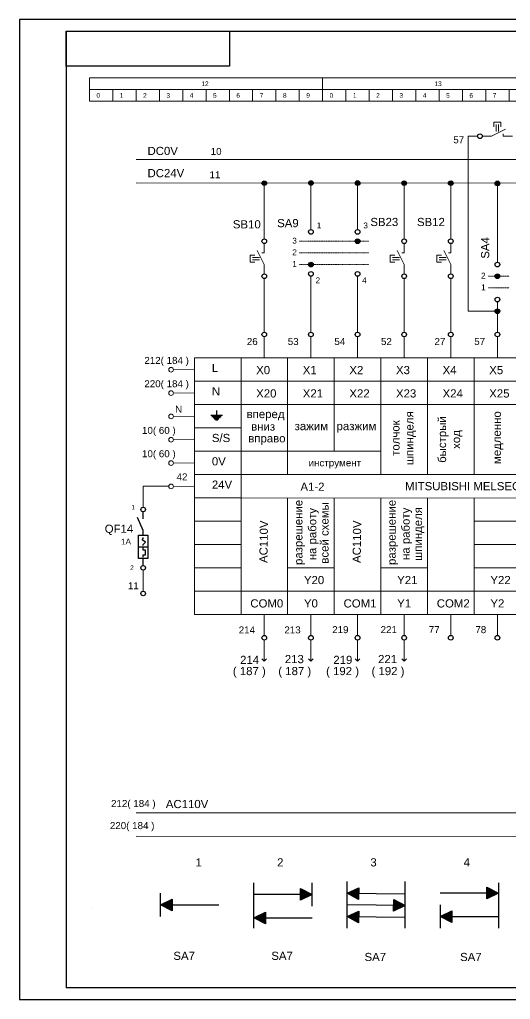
# Model space of a CAD drawing. Header units: millimetres. Extents: x 1900 to 5196, y 1354 to 2616.
# Drawn here: x 3250 to 3460.6, y 1880 to 2300 of the extents above; entities that cross this region are included whole.
import ezdxf

# ---------------------------------------------------------------- set-up
doc = ezdxf.new("R2010")
doc.units = ezdxf.units.MM
doc.linetypes.add('ACAD_ISO02W100', pattern=[15, 12, -3])
doc.layers.get('0').update_dxf_attribs({"lineweight": 20})
for name, color, linetype, lineweight in [('Маркировка', 7, 'Continuous', 25), ('Оформление', 7, 'Continuous', 30), ('Элементы', 7, 'Continuous', 25)]:
    doc.layers.add(name, color=color, linetype=linetype, lineweight=lineweight)
doc.styles.get("Standard").update_dxf_attribs({"font": 'arial.ttf'})

msp = doc.modelspace()

# ---------------------------------------------------------------- hatches: boundary and pattern name
h = msp.add_hatch(color=256)
h.dxf.hatch_style = 1
h.set_gradient(color1=(255, 255, 255), one_color=1, tint=1)
h.paths.add_polyline_path([(3356, 2229.89, 1), (3354, 2229.89, 1)])
h = msp.add_hatch(color=256)
h.dxf.hatch_style = 1
h.set_gradient(color1=(255, 255, 255), one_color=1, tint=1)
h.paths.add_polyline_path([(3376, 2229.95, 1), (3374, 2229.95, 1)])
h = msp.add_hatch(color=256)
h.dxf.hatch_style = 1
h.set_gradient(color1=(255, 255, 255), one_color=1, tint=1)
h.paths.add_polyline_path([(3396, 2229.93, 1), (3394, 2229.93, 1)])
h = msp.add_hatch(color=256)
h.dxf.hatch_style = 1
h.set_gradient(color1=(255, 255, 255), one_color=1, tint=1)
h.paths.add_polyline_path([(3416, 2229.89, 1), (3414, 2229.89, 1)])
h = msp.add_hatch(color=256)
h.dxf.hatch_style = 1
h.set_gradient(color1=(255, 255, 255), one_color=1, tint=1)
h.paths.add_polyline_path([(3436, 2229.89, 1), (3434, 2229.89, 1)])
h = msp.add_hatch(color=256)
h.dxf.hatch_style = 1
h.set_gradient(color1=(255, 255, 255), one_color=1, tint=1)
h.paths.add_polyline_path([(3456.03, 2229.8, 1), (3454.03, 2229.8, 1)])
h = msp.add_hatch(color=256)
h.dxf.hatch_style = 1
h.set_gradient(color1=(255, 255, 255), one_color=1, tint=1)
h.paths.add_polyline_path([(3396, 2205, 1), (3394, 2205, 1)])
h = msp.add_hatch(color=256)
h.dxf.hatch_style = 1
h.set_gradient(color1=(255, 255, 255), one_color=1, tint=1)
h.paths.add_polyline_path([(3376, 2195, 1), (3374, 2195, 1)])
h = msp.add_hatch(color=256)
h.dxf.hatch_style = 1
h.set_gradient(color1=(255, 255, 255), one_color=1, tint=1)
h.paths.add_polyline_path([(3456, 2190, 1), (3454, 2190, 1)])
h = msp.add_hatch(color=256)
h.dxf.hatch_style = 1
h.set_gradient(color1=(255, 255, 255), one_color=1, tint=1)
h.paths.add_polyline_path([(3456, 2175, 1), (3454, 2175, 1)])
at = {"lineweight": 25, "true_color": 0xffffff}
h = msp.add_hatch(color=7, dxfattribs=at)
h.dxf.hatch_style = 1
h.paths.add_polyline_path([(3395.52, 1927.89), (3390.5, 1925.5), (3395.5, 1925.44)])
h.paths.add_polyline_path([(3395.5, 1925.44), (3390.5, 1925.5), (3395.47, 1922.89)])
h = msp.add_hatch(color=7, dxfattribs=at)
h.dxf.hatch_style = 1
h.paths.add_polyline_path([(3450.5, 1923.06), (3455.5, 1925.5), (3450.5, 1925.51)])
h.paths.add_polyline_path([(3450.5, 1925.51), (3455.5, 1925.5), (3450.5, 1928.06)])
h = msp.add_hatch(color=7, dxfattribs=at)
h.dxf.hatch_style = 1
h.paths.add_polyline_path([(3370.5, 1922.56), (3375.5, 1925), (3370.5, 1925.01)])
h.paths.add_polyline_path([(3370.5, 1925.01), (3375.5, 1925), (3370.5, 1927.56)])
h = msp.add_hatch(color=7, dxfattribs=at)
h.dxf.hatch_style = 1
h.paths.add_polyline_path([(3315.5, 1922.94), (3310.5, 1920.5), (3315.5, 1920.49)])
h.paths.add_polyline_path([(3315.5, 1920.49), (3310.5, 1920.5), (3315.5, 1917.94)])
h = msp.add_hatch(color=7, dxfattribs=at)
h.dxf.hatch_style = 1
h.paths.add_polyline_path([(3410.47, 1917.86), (3415.5, 1920.25), (3410.5, 1920.31)])
h.paths.add_polyline_path([(3410.5, 1920.31), (3415.5, 1920.25), (3410.52, 1922.86)])
h = msp.add_hatch(color=7, dxfattribs=at)
h.dxf.hatch_style = 1
h.paths.add_polyline_path([(3355.5, 1917.44), (3350.5, 1915), (3355.5, 1914.99)])
h.paths.add_polyline_path([(3355.5, 1914.99), (3350.5, 1915), (3355.5, 1912.44)])
h = msp.add_hatch(color=7, dxfattribs=at)
h.dxf.hatch_style = 1
h.paths.add_polyline_path([(3395.52, 1917.89), (3390.5, 1915.5), (3395.5, 1915.44)])
h.paths.add_polyline_path([(3395.5, 1915.44), (3390.5, 1915.5), (3395.47, 1912.89)])
h = msp.add_hatch(color=7, dxfattribs=at)
h.dxf.hatch_style = 1
h.paths.add_polyline_path([(3435.5, 1917.94), (3430.5, 1915.5), (3435.5, 1915.49)])
h.paths.add_polyline_path([(3435.5, 1915.49), (3430.5, 1915.5), (3435.5, 1912.94)])

# ---------------------------------------------------------------- linework, layer by layer
for p, q in [((3456.5, 2256), (3453.5, 2256)), ((3453.5, 2256), (3453.5, 2254)), ((3456.5, 2254), (3456.5, 2256)), ((3452.5, 2250), (3458.5, 2253)), ((3454.5, 2255), (3454.5, 2252)), ((3455.5, 2255), (3455.5, 2252)), ((3442.5, 2175), (3442.5, 2250)), ((3442.5, 2250), (3446.5, 2250)), ((3448.5, 2250), (3452.5, 2250)), ((3457.5, 2251), (3457.5, 2250)), ((3457.5, 2250), (3461.5, 2250)), ((3300, 2240), (3825, 2240)), ((3300, 2230), (3825.5, 2229.5)), ((3355, 2206), (3355, 2229.89)), ((3375, 2210), (3375, 2229.95)), ((3395, 2210), (3395, 2229.93)), ((3415, 2206), (3415, 2229.89)), ((3435, 2206), (3435, 2229.89)), ((3455, 2196), (3455.03, 2229.8)), ((3355, 2195), (3352, 2201)), ((3355, 2200), (3355, 2204)), ((3415, 2195), (3412, 2201)), ((3415, 2200), (3415, 2204)), ((3435, 2195), (3432, 2201)), ((3435, 2200), (3435, 2204)), ((3351, 2199), (3349, 2199)), ((3349, 2199), (3349, 2196)), ((3350, 2198), (3353, 2198)), ((3350, 2197), (3353, 2197)), ((3354, 2200), (3355, 2200)), ((3411, 2199), (3409, 2199)), ((3409, 2199), (3409, 2196)), ((3410, 2198), (3413, 2198)), ((3410, 2197), (3413, 2197)), ((3414, 2200), (3415, 2200)), ((3431, 2199), (3429, 2199)), ((3429, 2199), (3429, 2196)), ((3430, 2198), (3433, 2198)), ((3430, 2197), (3433, 2197)), ((3434, 2200), (3435, 2200)), ((3349, 2196), (3351, 2196)), ((3355, 2191), (3355, 2195)), ((3409, 2196), (3411, 2196)), ((3415, 2191), (3415, 2195)), ((3429, 2196), (3431, 2196)), ((3435, 2191), (3435, 2195)), ((3355, 2166.01), (3355, 2189)), ((3375, 2166.01), (3375, 2190)), ((3395, 2166.01), (3395, 2190)), ((3415, 2166.01), (3415, 2189)), ((3435, 2166.01), (3435, 2189)), ((3455, 2166.01), (3455, 2179)), ((3442.5, 2175), (3455, 2175)), ((3355, 2155.01), (3355, 2164.01)), ((3375, 2155.01), (3375, 2164.01)), ((3395, 2155.01), (3395, 2164.01)), ((3415, 2155.01), (3415, 2164.01)), ((3435, 2155.01), (3435, 2164.01)), ((3455, 2155.01), (3455, 2164.01)), ((3316, 2149.91), (3325, 2150.01)), ((3316, 2139.91), (3325, 2140.01)), ((3365, 2135.01), (3364.99, 2105.05)), ((3385, 2135.01), (3385, 2115)), ((3405, 2135.01), (3404.99, 2105.04)), ((3425, 2135.01), (3425, 2105.03)), ((3445, 2135.01), (3445, 2105.03)), ((3316, 2129.91), (3325, 2130.01)), ((3316, 2119.91), (3325, 2120.01)), ((3345, 2115), (3405, 2115)), ((3316, 2109.91), (3325, 2110.01)), ((3303.03, 2091), (3303.03, 2100)), ((3303.03, 2100), (3314, 2100)), ((3316, 2099.91), (3325, 2100.01)), ((3325, 2095.01), (3325, 2060)), ((3345, 2065), (3345, 2095.01)), ((3365, 2065), (3365, 2095.01)), ((3385, 2065), (3385, 2095.01)), ((3405, 2065), (3405, 2095.01)), ((3425, 2065), (3425, 2095.01)), ((3445, 2065), (3445, 2095.01)), ((3325, 2085), (3345, 2085)), ((3445, 2085), (3485, 2085)), ((3325, 2074.99), (3345, 2074.99)), ((3445, 2074.99), (3485, 2074.99)), ((3303.03, 2064), (3303.03, 2055)), ((3405, 2065), (3425, 2065)), ((3405, 2055), (3405, 2065)), ((3425, 2065), (3425, 2055)), ((3425, 2055), (3405, 2055)), ((3355, 2045), (3355, 2036)), ((3375, 2045), (3375, 2036)), ((3395, 2045), (3395, 2036)), ((3415, 2045), (3415, 2036)), ((3435, 2045), (3435, 2036)), ((3455, 2045), (3455, 2036)), ((3355, 2034), (3354.98, 2025)), ((3375, 2034), (3374.98, 2025)), ((3395, 2034), (3394.98, 2025)), ((3415, 2034), (3414.98, 2025)), ((3354.98, 2025), (3353.98, 2026.01)), ((3354.98, 2025), (3356, 2025.99)), ((3374.98, 2025), (3373.98, 2026.01)), ((3374.98, 2025), (3376, 2025.99)), ((3394.98, 2025), (3393.98, 2026.01)), ((3394.98, 2025), (3396, 2025.99)), ((3414.98, 2025), (3413.98, 2026.01)), ((3414.98, 2025), (3416, 2025.99)), ((3300, 1960), (3825, 1960)), ((3300, 1960), (3825, 1960)), ((3300, 1950), (3825.5, 1949.5)), ((3300, 1950), (3825.5, 1949.5)), ((3281, 1919), (3281, 1919))]:
    msp.add_line(p, q)
at = {"linetype": 'ACAD_ISO02W100', "ltscale": 0.005}
for p, q in [((3370, 2205), (3400, 2205)), ((3370, 2200), (3400, 2200)), ((3370, 2195), (3400, 2195)), ((3451, 2190), (3460, 2190)), ((3451, 2185), (3460, 2185))]:
    msp.add_line(p, q, dxfattribs=at)
at = {"lineweight": 25}
for p, q in [((3350.5, 1910.5), (3350.5, 1930)), ((3375.5, 1920), (3375.5, 1930)), ((3390.5, 1910.5), (3390.5, 1930.5)), ((3390.5, 1925.5), (3395.52, 1927.89)), ((3395.52, 1927.89), (3395.47, 1922.89)), ((3415.5, 1910.5), (3415.5, 1930.5)), ((3450.5, 1928.06), (3455.5, 1925.5)), ((3450.5, 1923.06), (3450.5, 1928.06)), ((3455.5, 1930), (3455.5, 1910.5)), ((3310.5, 1915.5), (3310.5, 1925.5)), ((3375.5, 1925), (3350.5, 1925)), ((3370.5, 1927.56), (3375.5, 1925)), ((3370.5, 1922.56), (3370.5, 1927.56)), ((3375.5, 1925), (3370.5, 1922.56)), ((3390.5, 1925.5), (3415.5, 1925.25)), ((3395.47, 1922.89), (3390.5, 1925.5)), ((3455.5, 1925.5), (3430.5, 1925.5)), ((3455.5, 1925.5), (3450.5, 1923.06)), ((3310.5, 1920.5), (3315.5, 1922.94)), ((3310.5, 1920.5), (3335.5, 1920.5)), ((3315.5, 1917.94), (3310.5, 1920.5)), ((3315.5, 1922.94), (3315.5, 1917.94)), ((3415.5, 1920.25), (3390.5, 1920.5)), ((3410.47, 1917.86), (3410.52, 1922.86)), ((3415.5, 1920.25), (3410.47, 1917.86)), ((3410.52, 1922.86), (3415.5, 1920.25)), ((3430.5, 1920.5), (3430.5, 1910.5)), ((3350.5, 1915), (3355.5, 1917.44)), ((3355.5, 1917.44), (3355.5, 1912.44)), ((3390.5, 1915.5), (3395.52, 1917.89)), ((3390.5, 1915.5), (3415.5, 1915.25)), ((3395.47, 1912.89), (3390.5, 1915.5)), ((3395.52, 1917.89), (3395.47, 1912.89)), ((3430.5, 1915.5), (3435.5, 1917.94)), ((3430.5, 1915.5), (3455.5, 1915.5)), ((3435.5, 1912.94), (3430.5, 1915.5)), ((3435.5, 1917.94), (3435.5, 1912.94)), ((3350.5, 1915), (3375.5, 1915)), ((3355.5, 1912.44), (3350.5, 1915))]:
    msp.add_line(p, q, dxfattribs=at)
for points in [[(3280, 2270), (3380, 2270), (3380, 2275), (3280, 2275)], [(3380, 2270), (3480, 2270), (3480, 2275), (3380, 2275)], [(3280, 2270), (3290, 2270), (3290, 2265), (3280, 2265)], [(3290, 2270), (3300, 2270), (3300, 2265), (3290, 2265)], [(3300, 2270), (3310, 2270), (3310, 2265), (3300, 2265)], [(3310, 2270), (3320, 2270), (3320, 2265), (3310, 2265)], [(3320, 2270), (3330, 2270), (3330, 2265), (3320, 2265)], [(3330, 2270), (3340, 2270), (3340, 2265), (3330, 2265)], [(3340, 2270), (3350, 2270), (3350, 2265), (3340, 2265)], [(3350, 2270), (3360, 2270), (3360, 2265), (3350, 2265)], [(3360, 2270), (3370, 2270), (3370, 2265), (3360, 2265)], [(3370, 2270), (3380, 2270), (3380, 2265), (3370, 2265)], [(3380, 2270), (3390, 2270), (3390, 2265), (3380, 2265)], [(3390, 2270), (3400, 2270), (3400, 2265), (3390, 2265)], [(3400, 2270), (3410, 2270), (3410, 2265), (3400, 2265)], [(3410, 2270), (3420, 2270), (3420, 2265), (3410, 2265)], [(3420, 2270), (3430, 2270), (3430, 2265), (3420, 2265)], [(3430, 2270), (3440, 2270), (3440, 2265), (3430, 2265)], [(3440, 2270), (3450, 2270), (3450, 2265), (3440, 2265)], [(3450, 2270), (3460, 2270), (3460, 2265), (3450, 2265)], [(3460, 2270), (3470, 2270), (3470, 2265), (3460, 2265)], [(3325, 2155.01), (3345, 2155.01), (3345, 2145.01), (3325, 2145.01)], [(3345, 2155.01), (3365, 2155.01), (3365, 2145.01), (3345, 2145.01)], [(3365, 2155.01), (3385, 2155.01), (3385, 2145.01), (3365, 2145.01)], [(3385, 2155.01), (3405, 2155.01), (3405, 2145.01), (3385, 2145.01)], [(3405, 2155.01), (3425, 2155.01), (3425, 2145.01), (3405, 2145.01)], [(3425, 2155.01), (3445, 2155.01), (3445, 2145.01), (3425, 2145.01)], [(3445, 2155.01), (3465, 2155.01), (3465, 2145.01), (3445, 2145.01)], [(3325, 2145.01), (3345, 2145.01), (3345, 2135.01), (3325, 2135.01)], [(3345, 2145.01), (3365, 2145.01), (3365, 2135.01), (3345, 2135.01)], [(3365, 2145.01), (3385, 2145.01), (3385, 2135.01), (3365, 2135.01)], [(3385, 2145.01), (3405, 2145.01), (3405, 2135.01), (3385, 2135.01)], [(3405, 2145.01), (3425, 2145.01), (3425, 2135.01), (3405, 2135.01)], [(3425, 2145.01), (3445, 2145.01), (3445, 2135.01), (3425, 2135.01)], [(3445, 2145.01), (3465, 2145.01), (3465, 2135.01), (3445, 2135.01)], [(3325, 2135.01), (3345, 2135.01), (3345, 2125.01), (3325, 2125.01)], [(3325, 2125.01), (3345, 2125.01), (3345, 2115.01), (3325, 2115.01)], [(3325, 2115.01), (3345, 2115.01), (3345, 2105.01), (3325, 2105.01)], [(3325, 2105.01), (3345, 2105.01), (3345, 2095.01), (3325, 2095.01)], [(3345, 2105.05), (3825, 2104.95), (3825, 2094.91), (3345, 2095.01)], [(3325, 2065), (3345, 2065), (3345, 2055), (3325, 2055)], [(3365, 2065), (3385, 2065), (3385, 2055), (3365, 2055)], [(3445, 2065), (3465, 2065), (3465, 2055), (3445, 2055)], [(3325, 2055), (3345, 2055), (3345, 2045), (3325, 2045)], [(3345, 2055), (3365, 2055), (3365, 2045), (3345, 2045)], [(3365, 2055), (3385, 2055), (3385, 2045), (3365, 2045)], [(3385, 2055), (3405, 2055), (3405, 2045), (3385, 2045)], [(3405, 2055), (3425, 2055), (3425, 2045), (3405, 2045)], [(3425, 2055), (3445, 2055), (3445, 2045), (3425, 2045)], [(3445, 2055), (3465, 2055), (3465, 2045), (3445, 2045)]]:
    msp.add_lwpolyline(points, close=True)
for points in [[(3365, 2065), (3365, 2055), (3345, 2055), (3345, 2065)], [(3405, 2065), (3405, 2055), (3385, 2055), (3385, 2065)], [(3445, 2065), (3445, 2055), (3425, 2055), (3425, 2065)]]:
    msp.add_lwpolyline(points)
for centre in [(3315, 2149.91), (3315, 2139.91), (3315, 2129.91), (3315, 2119.91), (3315, 2109.91), (3315, 2099.91)]:
    msp.add_circle(centre, 1)
at = {"layer": 'Оформление'}
for p, q in [((3270, 2295), (3270, 1885)), ((3270, 2295), (3839, 2295)), ((3839, 1885), (3270, 1885))]:
    msp.add_line(p, q, dxfattribs=at)
for points in [[(3250, 1880), (3844, 1880), (3844, 2300), (3250, 2300)], [(3270, 2295), (3340, 2295), (3340, 2280), (3270, 2280)]]:
    msp.add_lwpolyline(points, close=True, dxfattribs=at)
at = {"layer": 'Элементы'}
for p, q in [((3332, 2130.41), (3337, 2130.41)), ((3332.5, 2129.91), (3336.5, 2129.91)), ((3333, 2129.41), (3336, 2129.41)), ((3334.5, 2132.41), (3334.5, 2130.41)), ((3333.5, 2128.91), (3335.5, 2128.91)), ((3334, 2128.41), (3335, 2128.41)), ((3303.03, 2086), (3303.03, 2089)), ((3303.03, 2081), (3300.53, 2086.5)), ((3303.03, 2079), (3303.03, 2081)), ((3302.53, 2077), (3303.03, 2077.5)), ((3304.03, 2076), (3302.53, 2077)), ((3303.03, 2077.5), (3303.03, 2078)), ((3303.03, 2075), (3304.03, 2076)), ((3303.03, 2074.5), (3303.03, 2075)), ((3301.03, 2074), (3305.03, 2074)), ((3303.03, 2072.5), (3303.03, 2073.5)), ((3304.03, 2072.5), (3303.03, 2072.5)), ((3304.03, 2070.5), (3304.03, 2072.5)), ((3303.03, 2069.5), (3303.03, 2070.5)), ((3303.03, 2070.5), (3304.03, 2070.5)), ((3303.03, 2066), (3303.03, 2069))]:
    msp.add_line(p, q, dxfattribs=at)
msp.add_lwpolyline([(3301.03, 2069), (3301.03, 2079), (3305.03, 2079), (3305.03, 2069)], close=True, dxfattribs=at)
for centre in [(3447.5, 2250), (3355, 2229.89), (3355, 2229.89), (3375, 2229.95), (3375, 2229.95), (3395, 2229.93), (3395, 2229.93), (3415, 2229.89), (3415, 2229.89), (3435, 2229.89), (3435, 2229.89), (3455.03, 2229.8), (3455.03, 2229.8), (3375, 2209), (3395, 2209), (3355, 2205), (3395, 2205), (3395, 2205), (3415, 2205), (3435, 2205), (3375, 2195), (3375, 2195), (3455, 2195), (3355, 2190), (3375, 2191), (3395, 2191), (3415, 2190), (3435, 2190), (3455, 2190), (3455, 2190), (3455, 2180), (3455, 2175), (3455, 2175), (3355, 2165.01), (3375, 2165.01), (3395, 2165.01), (3415, 2165.01), (3435, 2165.01), (3455, 2165.01), (3303.03, 2090), (3303.03, 2065), (3303.03, 2054), (3355, 2035), (3375, 2035), (3395, 2035), (3415, 2035), (3435, 2035), (3455, 2035)]:
    msp.add_circle(centre, 1, dxfattribs=at)

# ---------------------------------------------------------------- texts
at = {"layer": 'Маркировка'}
for s, height, p in [('12', 2, (3328, 2271.5)), ('13', 2, (3428, 2271.5)), ('0', 2, (3283, 2266.5)), ('1', 2, (3293, 2266.5)), ('2', 2, (3303, 2266.5)), ('3', 2, (3313, 2266.5)), ('4', 2, (3323, 2266.5)), ('5', 2, (3333, 2266.5)), ('6', 2, (3343, 2266.5)), ('7', 2, (3353, 2266.5)), ('8', 2, (3363, 2266.5)), ('9', 2, (3373, 2266.5)), ('0', 2, (3383, 2266.5)), ('1', 2, (3393, 2266.5)), ('2', 2, (3403, 2266.5)), ('3', 2, (3413, 2266.5)), ('4', 2, (3423, 2266.5)), ('5', 2, (3433, 2266.5)), ('6', 2, (3443, 2266.5)), ('7', 2, (3453, 2266.5)), ('57', 3, (3436.06, 2247)), ('DC0V', 3.5, (3304.89, 2241.95)), ('10', 3, (3332, 2242)), ('DC24V', 3.5, (3304.89, 2232.45)), ('11', 3, (3331.5, 2232)), ('SB10', 3.5, (3341.5, 2210.5)), ('SA9', 3.5, (3360.5, 2211)), ('SB23', 3.5, (3400.5, 2211.5)), ('SB12', 3.5, (3420.5, 2211.5)), ('1', 2.5, (3377.5, 2210.5)), ('3', 2.5, (3397.5, 2210.5)), ('3', 2.5, (3367, 2204)), ('2', 2.5, (3367, 2199)), ('1', 2.5, (3367, 2194)), ('2', 2.5, (3377, 2187)), ('4', 2.5, (3397, 2187)), ('2', 2.5, (3448, 2189)), ('1', 2.5, (3448, 2184)), ('26', 3, (3347.5, 2160.5)), ('53', 3, (3365.06, 2160.5)), ('54', 3, (3385.06, 2160.5)), ('52', 3, (3405.06, 2160.5)), ('27', 3, (3428, 2160.5)), ('57', 3, (3445.06, 2160.5)), ('212( 184 )', 3, (3303.53, 2152.41)), ('L', 3.5, (3332.5, 2148.91)), ('X0', 3.5, (3351.5, 2148.01)), ('X1', 3.5, (3371.5, 2148.01)), ('X2', 3.5, (3391.5, 2148.01)), ('X3', 3.5, (3411.5, 2148.01)), ('X4', 3.5, (3431.5, 2148.01)), ('X5', 3.5, (3451.5, 2148.01)), ('220( 184 )', 3, (3303.53, 2142.41)), ('N', 3.5, (3332.5, 2138.91)), ('X20', 3.5, (3351.5, 2138.01)), ('X21', 3.5, (3371.5, 2138.01)), ('X22', 3.5, (3391.5, 2138.01)), ('X23', 3.5, (3411.5, 2138.01)), ('X24', 3.5, (3431.5, 2138.01)), ('X25', 3.5, (3451.5, 2138.01)), ('N', 3, (3316.74, 2131.49)), ('вперед', 3.5, (3347.41, 2129.17)), ('10( 60 )', 3, (3302.53, 2122.41)), ('вниз', 3.5, (3349.37, 2123.83)), ('зажим', 3.5, (3368, 2124)), ('разжим', 3.5, (3386, 2124)), ('S/S', 3.5, (3332.5, 2118.91)), ('вправо', 3.5, (3348.11, 2118.76)), ('10( 60 )', 3, (3302.53, 2112.41)), ('0V', 3.5, (3332.5, 2108.91)), ('инструмент', 3, (3374, 2108.5)), ('42', 3, (3317.36, 2102.47)), ('24V', 3.5, (3332.5, 2098.91)), ('A1-2', 3.5, (3370.5, 2098.01)), ('MITSUBISHI MELSEC FX0n-40ER-ES', 3.5, (3415.36, 2098.25)), ('1', 2, (3298.03, 2090)), ('QF14', 3.5, (3286.53, 2080)), ('1A', 2.5, (3293.53, 2075)), ('2', 2, (3297.44, 2064.02)), ('11', 3, (3296.49, 2055.82)), ('Y20', 3.5, (3372, 2058)), ('Y21', 3.5, (3412, 2058)), ('Y22', 3.5, (3452, 2058)), ('COM0', 3.5, (3349, 2048)), ('Y0', 3.5, (3372, 2048)), ('COM1', 3.5, (3389, 2048)), ('Y1', 3.5, (3412, 2048)), ('COM2', 3.5, (3429, 2048)), ('Y2', 3.5, (3452, 2048)), ('214', 3, (3344.03, 2036.88)), ('213', 3, (3363.61, 2036.89)), ('219', 3, (3384.13, 2037)), ('221', 3, (3404.89, 2037)), ('77', 3, (3425.56, 2037)), ('78', 3, (3445.56, 2037)), ('214', 3.5, (3344.6, 2023.79)), ('213', 3.5, (3363.8, 2024.13)), ('219', 3.5, (3384.6, 2023.79)), ('221', 3.5, (3403.8, 2024.13)), ('( 187 )', 3.5, (3341.5, 2019)), ('( 187 )', 3.5, (3361, 2019)), ('( 192 )', 3.5, (3381.5, 2019)), ('( 192 )', 3.5, (3401, 2019)), ('212( 184 )', 3, (3289.25, 1962.5)), ('AC110V', 3.5, (3312.75, 1962)), ('220( 184 )', 3, (3288.75, 1953)), ('1', 3.5, (3325.5, 1937)), ('2', 3.5, (3360.5, 1937)), ('3', 3.5, (3400.5, 1937)), ('4', 3.5, (3440.5, 1937)), ('SA7', 3.5, (3316, 1896.93)), ('SA7', 3.5, (3358, 1896.93)), ('SA7', 3.5, (3398, 1896.44)), ('SA7', 3.5, (3439, 1896.44))]:
    msp.add_text(s, height=height, dxfattribs=at).set_placement(p)
for s, rotation, p in [('SA4', 90, (3451.5, 2197.5)), ('шпинделя', 90, (3419, 2109)), ('быстрый', 90, (3433, 2110)), ('медленнo', 90, (3456.5, 2109.5)), ('толчок', 90, (3413, 2113)), ('ход', 90, (3439, 2116)), ('разрешение', 90, (3371.36, 2066.22)), ('всей схемы', 90, (3382.57, 2066.79)), ('разрешение', 90, (3411.36, 2066.22)), ('на работу', 90, (3377.3, 2068.23)), ('на работу', 90, (3417.36, 2068.36)), ('шпинделя', 90, (3422.64, 2067.95)), ('AC110V', 89.2353, (3356.34, 2067.06)), ('AC110V', 89.2353, (3396.34, 2067.06))]:
    msp.add_text(s, height=3.5, rotation=rotation, dxfattribs=at).set_placement(p)

doc.saveas('drawing.dxf')
